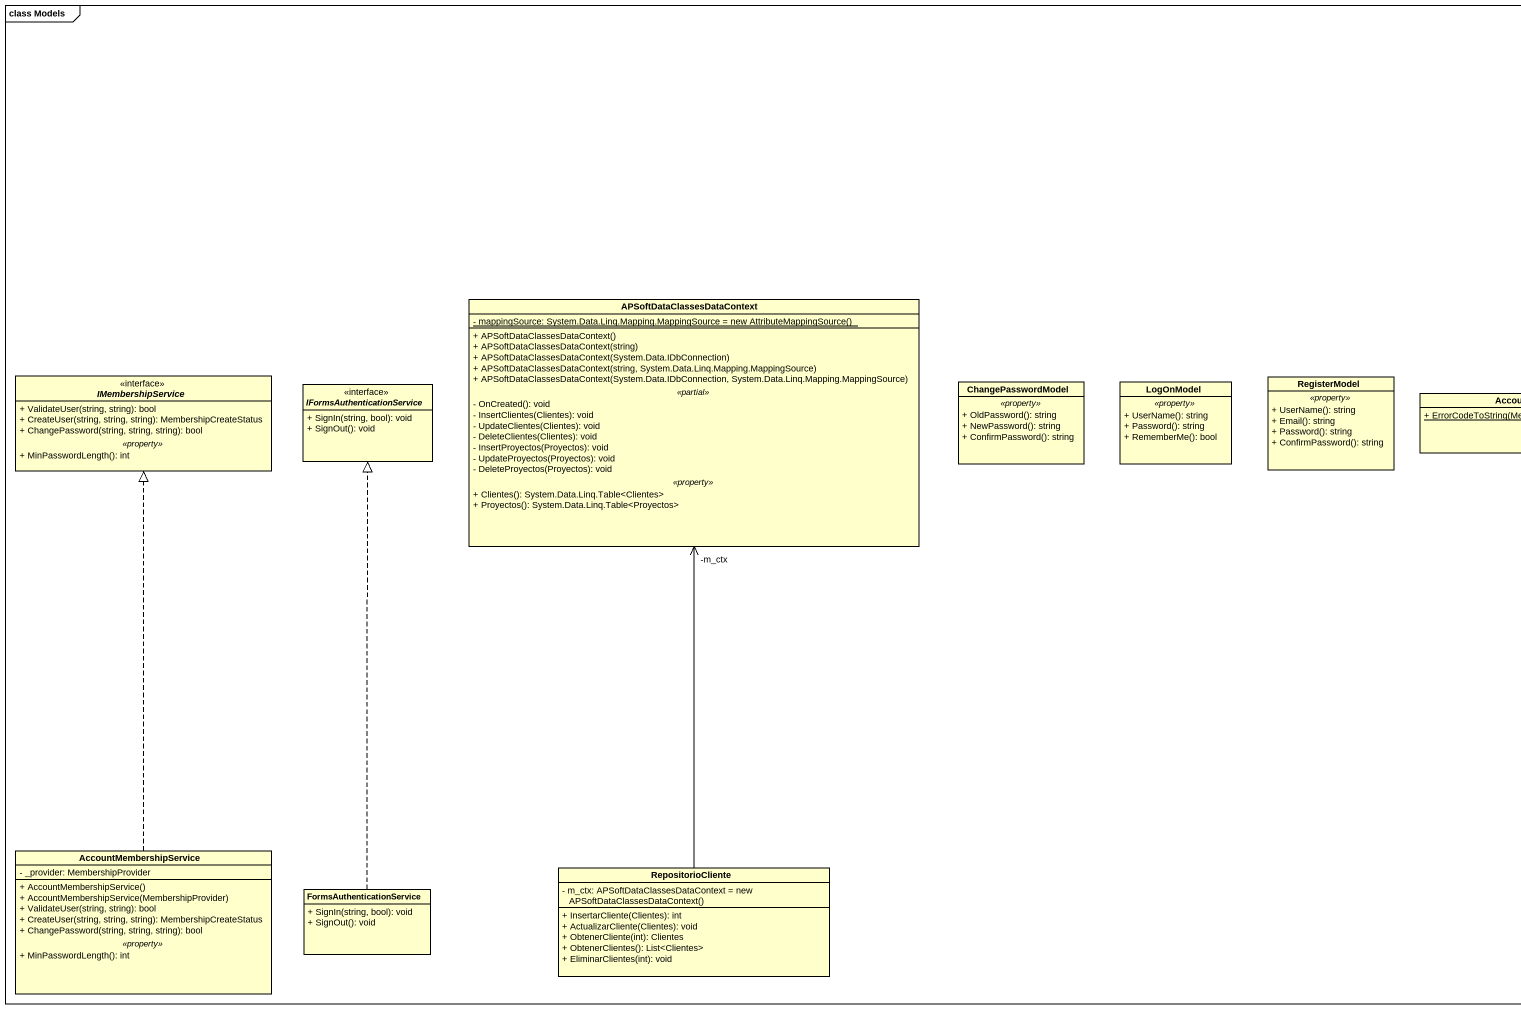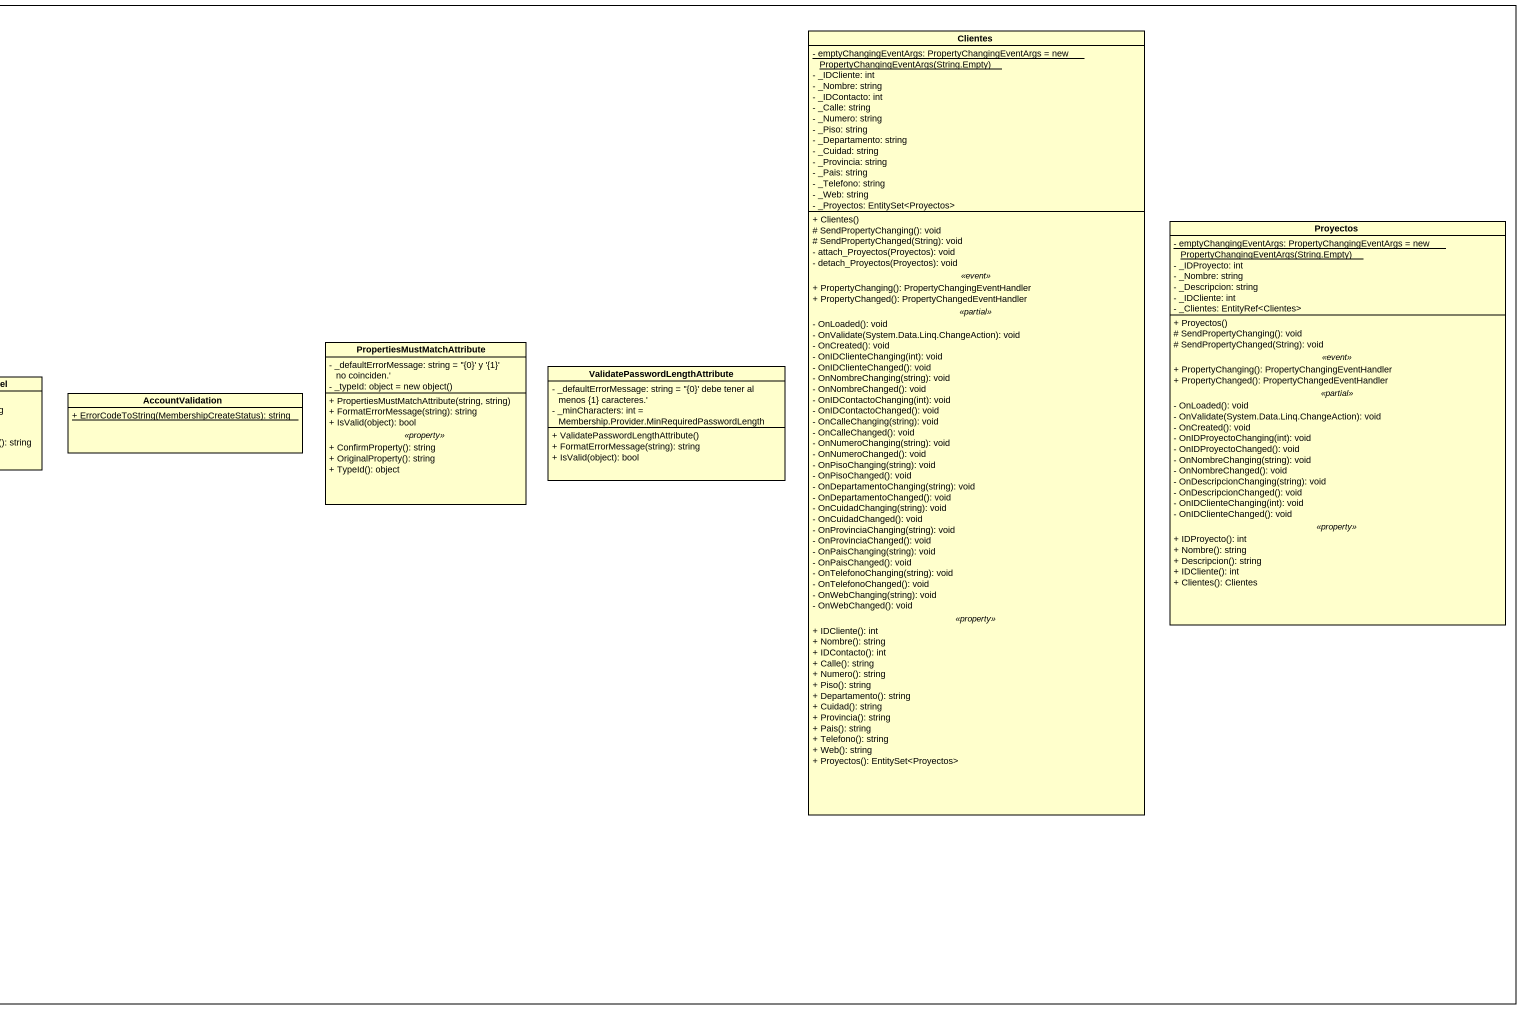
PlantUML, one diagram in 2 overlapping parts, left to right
@startuml
mainframe class Models
hide circle
hide empty members
skinparam classAttributeIconSize 0
class Clientes {
  {static} {field} - emptyChangingEventArgs: PropertyChangingEventArgs = new PropertyChangingEventArgs(String.Empty)
  - _IDCliente: int
  - _Nombre: string
  - _IDContacto: int
  - _Calle: string
  - _Numero: string
  - _Piso: string
  - _Departamento: string
  - _Cuidad: string
  - _Provincia: string
  - _Pais: string
  - _Telefono: string
  - _Web: string
  - _Proyectos: EntitySet<Proyectos>
  --
  + Clientes()
  # SendPropertyChanging(): void
  # SendPropertyChanged(String): void
  - attach_Proyectos(Proyectos): void
  - detach_Proyectos(Proyectos): void
  .. <<event>> ..
  + PropertyChanging(): PropertyChangingEventHandler
  + PropertyChanged(): PropertyChangedEventHandler
  .. <<partial>> ..
  - OnLoaded(): void
  - OnValidate(System.Data.Linq.ChangeAction): void
  - OnCreated(): void
  - OnIDClienteChanging(int): void
  - OnIDClienteChanged(): void
  - OnNombreChanging(string): void
  - OnNombreChanged(): void
  - OnIDContactoChanging(int): void
  - OnIDContactoChanged(): void
  - OnCalleChanging(string): void
  - OnCalleChanged(): void
  - OnNumeroChanging(string): void
  - OnNumeroChanged(): void
  - OnPisoChanging(string): void
  - OnPisoChanged(): void
  - OnDepartamentoChanging(string): void
  - OnDepartamentoChanged(): void
  - OnCuidadChanging(string): void
  - OnCuidadChanged(): void
  - OnProvinciaChanging(string): void
  - OnProvinciaChanged(): void
  - OnPaisChanging(string): void
  - OnPaisChanged(): void
  - OnTelefonoChanging(string): void
  - OnTelefonoChanged(): void
  - OnWebChanging(string): void
  - OnWebChanged(): void
  .. <<property>> ..
  + IDCliente(): int
  + Nombre(): string
  + IDContacto(): int
  + Calle(): string
  + Numero(): string
  + Piso(): string
  + Departamento(): string
  + Cuidad(): string
  + Provincia(): string
  + Pais(): string
  + Telefono(): string
  + Web(): string
  + Proyectos(): EntitySet<Proyectos>
}
class Proyectos {
  {static} {field} - emptyChangingEventArgs: PropertyChangingEventArgs = new PropertyChangingEventArgs(String.Empty)
  - _IDProyecto: int
  - _Nombre: string
  - _Descripcion: string
  - _IDCliente: int
  - _Clientes: EntityRef<Clientes>
  --
  + Proyectos()
  # SendPropertyChanging(): void
  # SendPropertyChanged(String): void
  .. <<event>> ..
  + PropertyChanging(): PropertyChangingEventHandler
  + PropertyChanged(): PropertyChangedEventHandler
  .. <<partial>> ..
  - OnLoaded(): void
  - OnValidate(System.Data.Linq.ChangeAction): void
  - OnCreated(): void
  - OnIDProyectoChanging(int): void
  - OnIDProyectoChanged(): void
  - OnNombreChanging(string): void
  - OnNombreChanged(): void
  - OnDescripcionChanging(string): void
  - OnDescripcionChanged(): void
  - OnIDClienteChanging(int): void
  - OnIDClienteChanged(): void
  .. <<property>> ..
  + IDProyecto(): int
  + Nombre(): string
  + Descripcion(): string
  + IDCliente(): int
  + Clientes(): Clientes
}
class APSoftDataClassesDataContext {
  {static} {field} - mappingSource: System.Data.Linq.Mapping.MappingSource = new AttributeMappingSource()
  --
  + APSoftDataClassesDataContext()
  + APSoftDataClassesDataContext(string)
  + APSoftDataClassesDataContext(System.Data.IDbConnection)
  + APSoftDataClassesDataContext(string, System.Data.Linq.Mapping.MappingSource)
  + APSoftDataClassesDataContext(System.Data.IDbConnection, System.Data.Linq.Mapping.MappingSource)
  .. <<partial>> ..
  - OnCreated(): void
  - InsertClientes(Clientes): void
  - UpdateClientes(Clientes): void
  - DeleteClientes(Clientes): void
  - InsertProyectos(Proyectos): void
  - UpdateProyectos(Proyectos): void
  - DeleteProyectos(Proyectos): void
  .. <<property>> ..
  + Clientes(): System.Data.Linq.Table<Clientes>
  + Proyectos(): System.Data.Linq.Table<Proyectos>
}
interface IMembershipService <<interface>> {
  + ValidateUser(string, string): bool
  + CreateUser(string, string, string): MembershipCreateStatus
  + ChangePassword(string, string, string): bool
  .. <<property>> ..
  + MinPasswordLength(): int
}
class RegisterModel {
  .. <<property>> ..
  + UserName(): string
  + Email(): string
  + Password(): string
  + ConfirmPassword(): string
}
class PropertiesMustMatchAttribute {
  - _defaultErrorMessage: string = ''{0}' y '{1}' no coinciden.'
  {field} - _typeId: object = new object()
  --
  + PropertiesMustMatchAttribute(string, string)
  + FormatErrorMessage(string): string
  + IsValid(object): bool
  .. <<property>> ..
  + ConfirmProperty(): string
  + OriginalProperty(): string
  + TypeId(): object
}
class "ValidatePasswordLengthAttribute" as ValidatePasswordLengthAttrib {
  - _defaultErrorMessage: string = ''{0}' debe tener al menos {1} caracteres.'
  - _minCharacters: int = Membership.Provider.MinRequiredPasswordLength
  + ValidatePasswordLengthAttribute()
  + FormatErrorMessage(string): string
  + IsValid(object): bool
}
interface IFormsAuthenticationService <<interface>> {
  + SignIn(string, bool): void
  + SignOut(): void
}
class ChangePasswordModel {
  .. <<property>> ..
  + OldPassword(): string
  + NewPassword(): string
  + ConfirmPassword(): string
}
class LogOnModel {
  .. <<property>> ..
  + UserName(): string
  + Password(): string
  + RememberMe(): bool
}
class AccountValidation {
  {static} + ErrorCodeToString(MembershipCreateStatus): string
}
class AccountMembershipService {
  - _provider: MembershipProvider
  --
  + AccountMembershipService()
  + AccountMembershipService(MembershipProvider)
  + ValidateUser(string, string): bool
  + CreateUser(string, string, string): MembershipCreateStatus
  + ChangePassword(string, string, string): bool
  .. <<property>> ..
  + MinPasswordLength(): int
}
class RepositorioCliente {
  {field} - m_ctx: APSoftDataClassesDataContext = new APSoftDataClassesDataContext()
  + InsertarCliente(Clientes): int
  + ActualizarCliente(Clientes): void
  + ObtenerCliente(int): Clientes
  + ObtenerClientes(): List<Clientes>
  + EliminarClientes(int): void
}
class FormsAuthenticationService {
  + SignIn(string, bool): void
  + SignOut(): void
}
AccountMembershipService .up.|> IMembershipService
RepositorioCliente -up-> "-m_ctx" APSoftDataClassesDataContext
FormsAuthenticationService .up.|> IFormsAuthenticationService
@enduml
